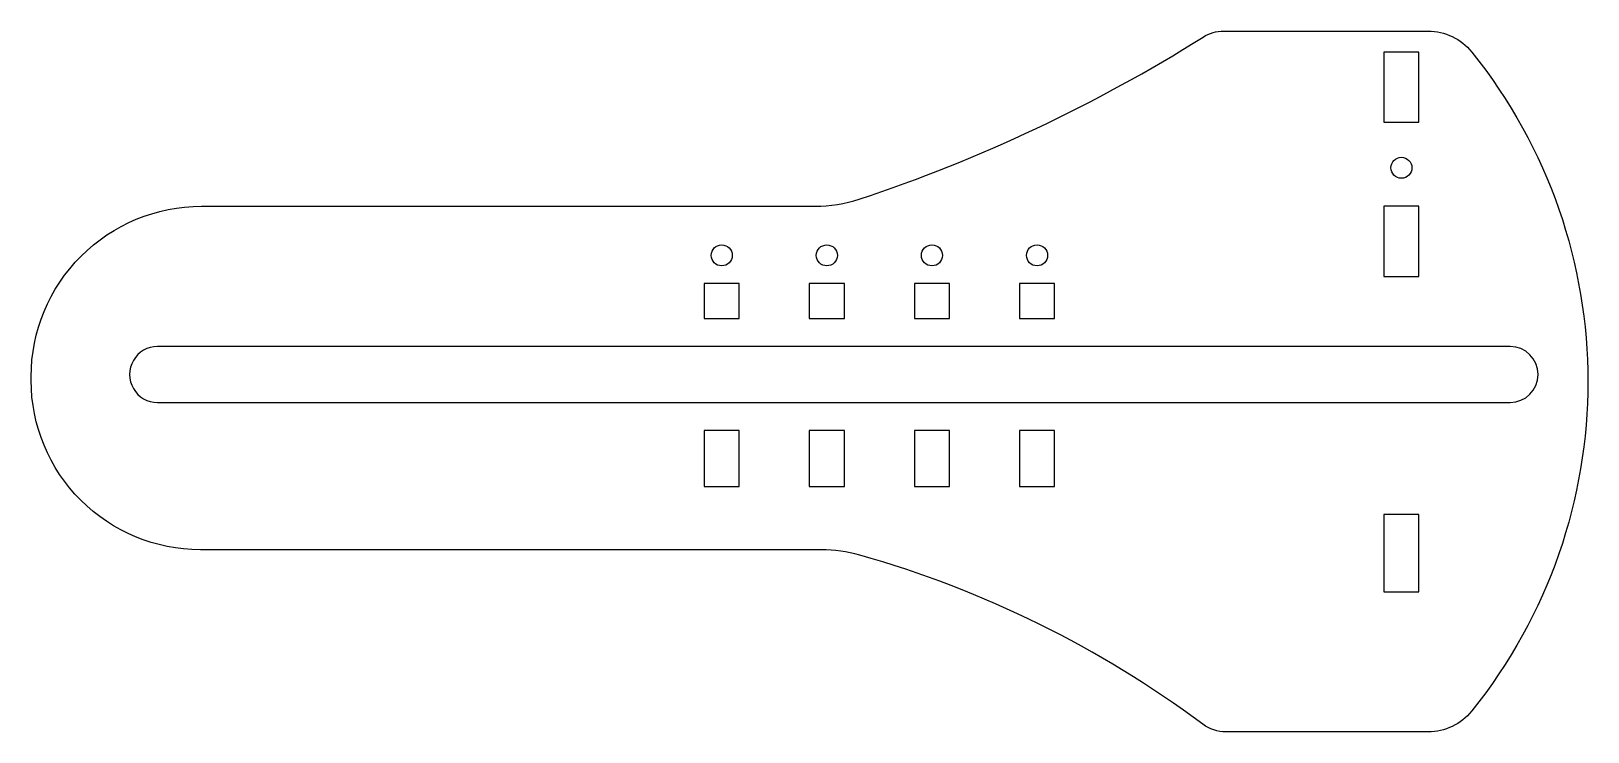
# Model space of a CAD drawing. Header units: millimetres. Extents: x -380 to -158, y 44 to 144.
import ezdxf

# ---------------------------------------------------------------- set-up
doc = ezdxf.new("R2010")
doc.units = ezdxf.units.MM
doc.layers.get('0').update_dxf_attribs({"linetype": 'CONTINUOUS'})

msp = doc.modelspace()

# ---------------------------------------------------------------- linework, layer by layer
for points in [[(-174.47, 141.02, -0.352512), (-174.47, 46.98, -0.227028), (-180.7, 44), (-209.54, 44, -0.16105), (-212.82, 45.08, 0.090588), (-261.81, 69.24, 0.069448), (-267.28, 70), (-355.9, 70, -0.414214), (-380.05, 94.15), (-380.05, 94.69, -0.414214), (-355.74, 119), (-268.17, 119, 0.080133), (-261.88, 120.01, 0.060397), (-212.79, 143.16, -0.141213), (-209.86, 144), (-180.7, 144, -0.227028)], [(-362, 91), (-169, 91, 1), (-169, 99), (-362, 99, 1.000249)]]:
    msp.add_lwpolyline(points, format="xyb", close=True)
for points in [[(-187, 131), (-182, 131), (-182, 141), (-187, 141)], [(-187, 109), (-182, 109), (-182, 119), (-187, 119)], [(-279, 108), (-284, 108), (-284, 103), (-279, 103)], [(-264, 108), (-269, 108), (-269, 103), (-264, 103)], [(-254, 103), (-249, 103), (-249, 108), (-254, 108)], [(-239, 108), (-239, 103), (-234, 103), (-234, 108)], [(-279, 87), (-284, 87), (-284, 79), (-279, 79)], [(-264, 87), (-269, 87), (-269, 79), (-264, 79)], [(-254, 79), (-249, 79), (-249, 87), (-254, 87)], [(-239, 79), (-234, 79), (-234, 87), (-239, 87)], [(-187, 64), (-182, 64), (-182, 75), (-187, 75)]]:
    msp.add_lwpolyline(points, close=True)
for centre in [(-184.5, 124.5), (-281.5, 112), (-266.5, 112), (-251.5, 112), (-236.5, 112)]:
    msp.add_circle(centre, 1.5)

doc.saveas('drawing.dxf')
